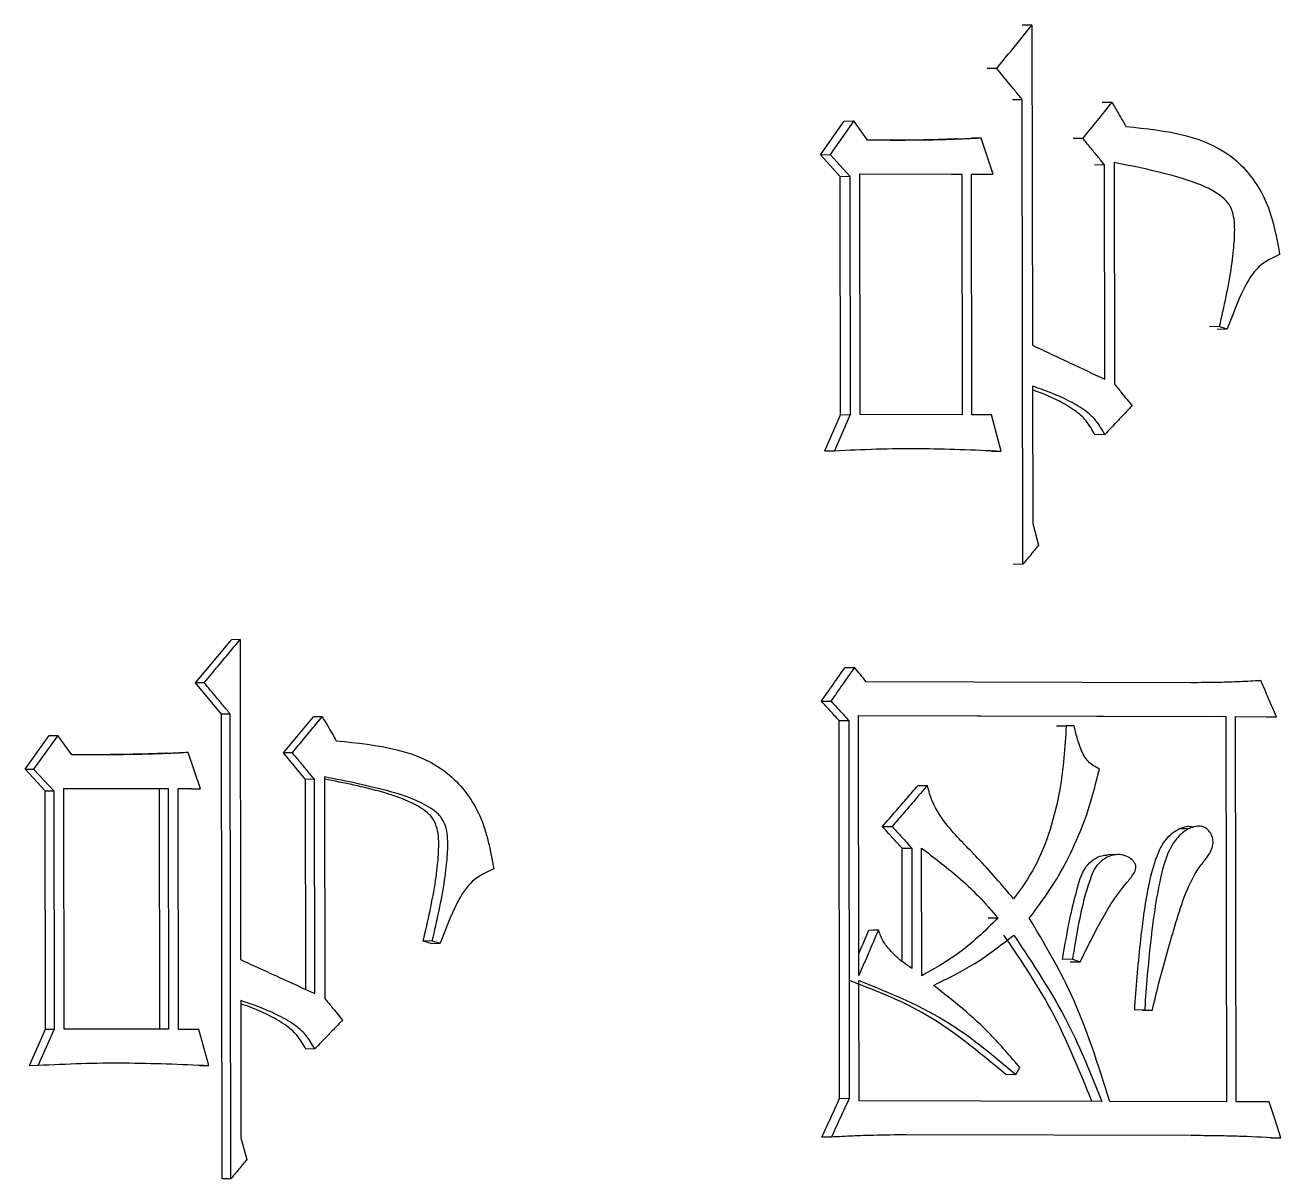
# Model space of a CAD drawing. Header units: millimetres. Extents: x 1726 to 4771, y 590 to 2743.
# Drawn here: x 3144.82 to 3150.46, y 938.64 to 943.82 of the extents above; entities that cross this region are included whole.
import ezdxf

# ---------------------------------------------------------------- set-up
doc = ezdxf.new("R2010")
doc.units = ezdxf.units.MM

msp = doc.modelspace()

# ---------------------------------------------------------------- linework, layer by layer
at = {"color": 7, "linetype": 'Continuous', "lineweight": 25}
for p, q in [((3149.3427, 943.8233), (3149.2986, 943.8225)), ((3149.3427, 943.8233), (3149.3448, 942.3846)), ((3149.1848, 943.629), (3149.1408, 943.6282)), ((3149.2992, 943.4881), (3149.2552, 943.4873)), ((3149.3023, 941.4004), (3149.2992, 943.4881)), ((3149.7029, 943.4762), (3149.6583, 943.4754)), ((3148.3928, 943.2407), (3148.4985, 943.3918)), ((3148.5416, 943.3927), (3148.4358, 943.2415)), ((3148.4985, 943.3918), (3148.5416, 943.3927)), ((3148.6036, 943.306), (3148.5416, 943.3927)), ((3148.9823, 943.3113), (3149.071, 943.3147)), ((3149.1148, 943.3155), (3149.071, 943.3147)), ((3149.1679, 943.1531), (3149.1148, 943.3155)), ((3149.5716, 943.3143), (3149.5272, 943.3135)), ((3148.3928, 943.2407), (3148.4358, 943.2415)), ((3148.4812, 943.1431), (3148.3928, 943.2407)), ((3148.4358, 943.2415), (3148.5243, 943.1439)), ((3149.7121, 943.2057), (3149.7135, 942.2106)), ((3148.4812, 943.1431), (3148.5243, 943.1439)), ((3148.4828, 942.0722), (3148.4812, 943.1431)), ((3148.5243, 943.1439), (3148.5259, 942.073)), ((3148.5701, 942.0729), (3148.5685, 943.1546)), ((3148.5685, 943.1546), (3149.0271, 943.1534)), ((3148.9833, 943.1526), (3149.0271, 943.1534)), ((3149.0271, 943.1534), (3149.0286, 942.0718)), ((3149.0726, 942.0716), (3149.0711, 943.1533)), ((3149.0711, 943.1533), (3149.1679, 943.1531)), ((3149.1239, 943.1523), (3149.1679, 943.1531)), ((3149.6683, 943.195), (3149.6237, 943.1942)), ((3149.6696, 942.2323), (3149.6683, 943.195)), ((3150.1854, 942.4689), (3150.1402, 942.4681)), ((3150.1854, 942.4689), (3150.2204, 942.458)), ((3150.1751, 942.4572), (3150.2204, 942.458)), ((3149.345, 942.2007), (3149.3459, 941.5842)), ((3148.4124, 941.9101), (3148.4828, 942.0722)), ((3148.5259, 942.073), (3148.4554, 941.911)), ((3148.4828, 942.0722), (3148.5259, 942.073)), ((3149.0286, 942.0718), (3148.5701, 942.0729)), ((3149.1606, 942.0714), (3149.0726, 942.0716)), ((3149.2048, 941.909), (3149.1606, 942.0714)), ((3149.67, 941.9835), (3149.6254, 941.9827)), ((3148.4124, 941.9101), (3148.4554, 941.911)), ((3149.1609, 941.9082), (3149.2048, 941.909)), ((3149.3459, 941.5842), (3149.3724, 941.4867)), ((3149.3023, 941.4004), (3149.2582, 941.3996)), ((3145.584, 940.8674), (3145.7455, 941.0618)), ((3145.785, 941.0626), (3145.7455, 941.0618)), ((3145.785, 941.0626), (3145.7871, 939.624)), ((3148.5021, 940.9364), (3148.5452, 940.9372)), ((3145.6233, 940.8682), (3145.584, 940.8674)), ((3145.7011, 940.7266), (3145.584, 940.8674)), ((3150.0567, 940.8683), (3148.5983, 940.8722)), ((3150.2028, 940.8711), (3150.3255, 940.8775)), ((3150.3255, 940.8775), (3150.371, 940.8783)), ((3148.3964, 940.7852), (3148.4394, 940.786)), ((3145.7405, 940.7274), (3145.7011, 940.7266)), ((3145.7041, 938.6389), (3145.7011, 940.7266)), ((3145.7436, 938.6397), (3145.7405, 940.7274)), ((3148.5632, 940.7208), (3150.2142, 940.7165)), ((3148.5649, 939.5526), (3148.5632, 940.7208)), ((3150.1689, 940.7157), (3148.5632, 940.7199)), ((3145.9796, 940.5529), (3146.1138, 940.7149)), ((3146.1538, 940.7157), (3146.1138, 940.7149)), ((3148.476, 940.6985), (3148.5191, 940.6993)), ((3148.4784, 939.0002), (3148.476, 940.6985)), ((3148.5191, 940.6993), (3148.5215, 939.0011)), ((3149.4522, 940.6743), (3149.4965, 940.6752)), ((3149.5316, 940.6751), (3149.4965, 940.6752)), ((3150.2142, 940.7165), (3150.1689, 940.7157)), ((3150.2142, 940.7165), (3150.2167, 938.9858)), ((3150.2578, 940.7164), (3150.4409, 940.7158)), ((3150.2603, 938.9856), (3150.2578, 940.7164)), ((3150.3954, 940.715), (3150.4409, 940.7158)), ((3144.8186, 940.4796), (3144.9267, 940.6308)), ((3144.9652, 940.6316), (3144.8569, 940.4804)), ((3144.9267, 940.6308), (3144.9652, 940.6316)), ((3145.0286, 940.545), (3144.9652, 940.6316)), ((3145.4284, 940.5508), (3145.5125, 940.5539)), ((3145.5517, 940.5547), (3145.5125, 940.5539)), ((3145.606, 940.3923), (3145.5517, 940.5547)), ((3146.0194, 940.5537), (3145.9796, 940.5529)), ((3146.0784, 940.4337), (3145.9796, 940.5529)), ((3144.8186, 940.4796), (3144.8569, 940.4804)), ((3144.909, 940.382), (3144.8186, 940.4796)), ((3144.8569, 940.4804), (3144.9475, 940.3829)), ((3146.1632, 940.4452), (3146.1646, 939.4501)), ((3144.909, 940.382), (3144.9475, 940.3829)), ((3144.9106, 939.3112), (3144.909, 940.382)), ((3144.9475, 940.3829), (3144.949, 939.312)), ((3144.9942, 939.3119), (3144.9927, 940.3936)), ((3144.9927, 940.3936), (3145.4619, 940.3926)), ((3145.4228, 940.3918), (3144.9927, 940.3927)), ((3145.4228, 940.3918), (3145.4619, 940.3926)), ((3145.4244, 939.3101), (3145.4228, 940.3918)), ((3145.4619, 940.3926), (3145.4635, 939.3109)), ((3145.5085, 939.3108), (3145.5069, 940.3925)), ((3145.5069, 940.3925), (3145.606, 940.3923)), ((3145.5667, 940.3915), (3145.5069, 940.3916)), ((3145.5667, 940.3915), (3145.606, 940.3923)), ((3146.1183, 940.4345), (3146.0784, 940.4337)), ((3146.0798, 939.4901), (3146.0784, 940.4337)), ((3146.1197, 939.4718), (3146.1183, 940.4345)), ((3148.8292, 940.4058), (3148.8727, 940.4067)), ((3148.6707, 940.2221), (3148.714, 940.2229)), ((3150.0487, 940.2122), (3150.0033, 940.2113)), ((3148.7589, 940.1245), (3148.8024, 940.1253)), ((3148.7596, 939.6168), (3148.7589, 940.1245)), ((3148.8024, 940.1253), (3148.8031, 939.5845)), ((3148.8473, 939.5519), (3148.8464, 940.1252)), ((3149.7262, 940.096), (3149.6813, 940.0952)), ((3146.6481, 939.7086), (3146.6074, 939.7078)), ((3146.6432, 939.6969), (3146.6074, 939.7078)), ((3146.6481, 939.7086), (3146.6839, 939.6977)), ((3146.6432, 939.6969), (3146.6839, 939.6977)), ((3149.5243, 939.6259), (3149.4799, 939.6251)), ((3149.5243, 939.6259), (3149.5594, 939.6149)), ((3148.5657, 938.9901), (3148.5649, 939.531)), ((3145.7874, 939.4401), (3145.7883, 938.8235)), ((3149.849, 939.3978), (3149.8042, 939.397)), ((3149.8388, 939.3969), (3149.8836, 939.3977)), ((3149.849, 939.3978), (3149.8837, 939.3977)), ((3144.8386, 939.1491), (3144.9106, 939.3112)), ((3144.949, 939.312), (3144.8769, 939.1499)), ((3144.9106, 939.3112), (3144.949, 939.312)), ((3145.4635, 939.3109), (3144.9942, 939.3119)), ((3145.5986, 939.3107), (3145.5085, 939.3108)), ((3145.6438, 939.1483), (3145.5986, 939.3107)), ((3146.1201, 939.223), (3146.0801, 939.2222)), ((3144.8386, 939.1491), (3144.8769, 939.1499)), ((3145.6045, 939.1475), (3145.6438, 939.1483)), ((3149.2704, 939.1073), (3149.288, 939.1397)), ((3149.2704, 939.1073), (3149.2264, 939.1064)), ((3148.4784, 939.0002), (3148.5215, 939.0011)), ((3149.6567, 938.9873), (3148.5657, 938.9901)), ((3150.2167, 938.9858), (3149.6918, 938.9872)), ((3150.4086, 938.9852), (3150.2603, 938.9856)), ((3145.7883, 938.8235), (3145.8154, 938.7261)), ((3148.3992, 938.8274), (3148.4422, 938.8282)), ((3148.7343, 938.8373), (3148.7777, 938.8382)), ((3148.7777, 938.8382), (3150.1034, 938.8346)), ((3150.0583, 938.8338), (3150.1034, 938.8346)), ((3150.4156, 938.822), (3150.4611, 938.8228)), ((3145.7436, 938.6397), (3145.7041, 938.6389))]:
    msp.add_line(p, q, dxfattribs=at)
at = {"color": 7, "linetype": 'Continuous', "lineweight": 25, "flags": 128}
for points in [[(3148.6096, 939.7571), (3148.6313, 939.7575), (3148.6529, 939.7579)], [(3149.1902, 939.8107), (3149.1782, 939.8104), (3149.1661, 939.8102), (3149.1463, 939.8099)], [(3148.5647, 939.6522), (3148.5852, 939.7), (3148.6096, 939.7571)], [(3149.515, 939.6141), (3149.5333, 939.6145), (3149.5464, 939.6147), (3149.5594, 939.6149)], [(3150.4611, 938.8228), (3150.4348, 938.904), (3150.4086, 938.9852)]]:
    msp.add_lwpolyline(points, dxfattribs=at)
at = {"color": 7, "linetype": 'Continuous', "lineweight": 25}
for points, knots in [([(3149.1848, 943.629), (3149.205, 943.6539), (3149.2415, 943.6987), (3149.2941, 943.7635), (3149.3265, 943.8033), (3149.3427, 943.8233)], [0, 0, 0, 0, 0.384573, 0.692287, 1, 1, 1, 1]), ([(3149.2992, 943.4881), (3149.2891, 943.5006), (3149.2688, 943.5256), (3149.2306, 943.5726), (3149.2026, 943.607), (3149.1848, 943.629)], [0, 0, 0, 0, 0.266245, 0.532491, 1, 1, 1, 1]), ([(3149.5716, 943.3143), (3149.5935, 943.3413), (3149.6373, 943.3952), (3149.681, 943.4492), (3149.7029, 943.4762)], [0, 0, 0, 0, 0.499999, 1, 1, 1, 1]), ([(3149.7029, 943.4762), (3149.7109, 943.4621), (3149.7252, 943.437), (3149.7456, 943.4009), (3149.7581, 943.3788), (3149.7644, 943.3678)], [0, 0, 0, 0, 0.39043, 0.695215, 1, 1, 1, 1]), ([(3149.1148, 943.3155), (3149.1106, 943.3153), (3149.1022, 943.3148), (3149.0896, 943.3142), (3149.077, 943.3136), (3149.0644, 943.313), (3149.0517, 943.3124), (3149.0391, 943.3118), (3149.0286, 943.3113), (3149.0181, 943.3108), (3149.0076, 943.3104), (3148.9949, 943.3099), (3148.9781, 943.3092), (3148.9612, 943.3086), (3148.9444, 943.3081), (3148.9317, 943.3078), (3148.9149, 943.3073), (3148.898, 943.3069), (3148.8812, 943.3066), (3148.8685, 943.3064), (3148.8516, 943.3062), (3148.8348, 943.306), (3148.8179, 943.3058), (3148.801, 943.3057), (3148.7841, 943.3056), (3148.7673, 943.3055), (3148.7546, 943.3055), (3148.7419, 943.3055), (3148.7293, 943.3055), (3148.7187, 943.3055), (3148.7103, 943.3055), (3148.7018, 943.3055), (3148.6934, 943.3056), (3148.6849, 943.3056), (3148.6786, 943.3056), (3148.6723, 943.3056), (3148.6638, 943.3057), (3148.6554, 943.3057), (3148.6469, 943.3057), (3148.6385, 943.3058), (3148.63, 943.3058), (3148.6216, 943.3059), (3148.6135, 943.3059), (3148.6075, 943.3059), (3148.6036, 943.306)], [0, 0, 0, 0, 0.024742, 0.049483, 0.074225, 0.098967, 0.123709, 0.14845, 0.173192, 0.185563, 0.210305, 0.235047, 0.259788, 0.309272, 0.334014, 0.358756, 0.383497, 0.432981, 0.457723, 0.482464, 0.507206, 0.55669, 0.581431, 0.606173, 0.655657, 0.680399, 0.70514, 0.729882, 0.754624, 0.779366, 0.791736, 0.804107, 0.828849, 0.84122, 0.853591, 0.865962, 0.878333, 0.903074, 0.915445, 0.927816, 0.952558, 0.964929, 0.9773, 1, 1, 1, 1]), ([(3149.6683, 943.195), (3149.6581, 943.2075), (3149.637, 943.2337), (3149.6048, 943.2734), (3149.5827, 943.3006), (3149.5716, 943.3143)], [0, 0, 0, 0, 0.314653, 0.657326, 1, 1, 1, 1]), ([(3149.7644, 943.3678), (3149.9457, 943.3492), (3150.2012, 943.323), (3150.412, 943.0332), (3150.4407, 942.874), (3150.4554, 942.7926)], [0, 0, 0, 0, 0.544628, 0.767125, 1, 1, 1, 1]), ([(3149.0068, 943.3119), (3149.0068, 943.3119), (3149.0067, 943.3119), (3149.005, 943.3119), (3148.9578, 943.3102), (3148.8122, 943.3056), (3148.7102, 943.3057), (3148.6546, 943.3057)], [0, 0, 0, 0, 0.0047799, 0.0112665, 0.0275552, 0.4693254, 1, 1, 1, 1]), ([(3150.1854, 942.4689), (3150.2059, 942.5592), (3150.2306, 942.6686), (3150.2489, 942.811), (3150.2552, 942.8919), (3150.2519, 942.9719), (3150.2239, 943.0289), (3150.1585, 943.0843), (3149.9865, 943.1508), (3149.8235, 943.1834), (3149.7121, 943.2057)], [0, 0, 0, 0, 0.237785, 0.287938, 0.366632, 0.446055, 0.486951, 0.527634, 0.676721, 1, 1, 1, 1]), ([(3150.4554, 942.7926), (3150.4223, 942.7771), (3150.3546, 942.7453), (3150.2795, 942.618), (3150.2429, 942.519), (3150.2204, 942.458)], [0, 0, 0, 0, 0.2675988, 0.548584, 1, 1, 1, 1]), ([(3149.3448, 942.3846), (3149.3727, 942.3716), (3149.4284, 942.3454), (3149.5367, 942.2947), (3149.6171, 942.257), (3149.6696, 942.2323)], [0, 0, 0, 0, 0.257226, 0.514452, 1, 1, 1, 1]), ([(3149.67, 941.9835), (3149.6577, 942.0052), (3149.6336, 942.0481), (3149.5744, 942.0988), (3149.5041, 942.1382), (3149.4255, 942.173), (3149.3718, 942.1915), (3149.345, 942.2007)], [0, 0, 0, 0, 0.176065, 0.348002, 0.566634, 0.783694, 1, 1, 1, 1]), ([(3149.6254, 941.9827), (3149.6132, 942.0044), (3149.589, 942.0472), (3149.53, 942.098), (3149.4597, 942.1373), (3149.3957, 942.1662), (3149.357, 942.1798), (3149.3451, 942.184)], [0, 0, 0, 0, 0.200081, 0.395405, 0.643716, 0.890216, 1, 1, 1, 1]), ([(3149.7135, 942.2106), (3149.7236, 942.1981), (3149.7418, 942.1755), (3149.7682, 942.143), (3149.7844, 942.123), (3149.7925, 942.113)], [0, 0, 0, 0, 0.384577, 0.692287, 1, 1, 1, 1]), ([(3149.7925, 942.113), (3149.7816, 942.1015), (3149.7597, 942.0784), (3149.7189, 942.0352), (3149.689, 942.0036), (3149.67, 941.9835)], [0, 0, 0, 0, 0.267463, 0.534927, 1, 1, 1, 1]), ([(3148.4554, 941.911), (3148.5185, 941.9138), (3148.6447, 941.9196), (3148.8948, 941.923), (3149.0812, 941.9146), (3149.2048, 941.909)], [0, 0, 0, 0, 0.2520851, 0.5041975, 1, 1, 1, 1]), ([(3149.3724, 941.4867), (3149.3624, 941.4744), (3149.3457, 941.4539), (3149.3223, 941.4251), (3149.309, 941.4086), (3149.3023, 941.4004)], [0, 0, 0, 0, 0.4283604, 0.7141802, 1, 1, 1, 1]), ([(3145.6233, 940.8682), (3145.6441, 940.8932), (3145.6814, 940.938), (3145.7353, 941.0028), (3145.7684, 941.0427), (3145.785, 941.0626)], [0, 0, 0, 0, 0.384573, 0.692287, 1, 1, 1, 1]), ([(3148.3964, 940.7852), (3148.414, 940.8104), (3148.4493, 940.8608), (3148.4845, 940.9112), (3148.5021, 940.9364)], [0, 0, 0, 0, 0.5, 1, 1, 1, 1]), ([(3148.5452, 940.9372), (3148.5276, 940.912), (3148.4923, 940.8616), (3148.457, 940.8112), (3148.4394, 940.786)], [0, 0, 0, 0, 0.499999, 1, 1, 1, 1]), ([(3148.5983, 940.8722), (3148.5895, 940.883), (3148.5718, 940.9047), (3148.5541, 940.9264), (3148.5452, 940.9372)], [0, 0, 0, 0, 0.499999, 1, 1, 1, 1]), ([(3145.7405, 940.7274), (3145.7301, 940.7399), (3145.7093, 940.7649), (3145.6703, 940.8118), (3145.6416, 940.8463), (3145.6233, 940.8682)], [0, 0, 0, 0, 0.266245, 0.532491, 1, 1, 1, 1]), ([(3150.371, 940.8783), (3150.3399, 940.8762), (3150.2778, 940.8721), (3150.173, 940.869), (3150.0993, 940.8686), (3150.0567, 940.8683)], [0, 0, 0, 0, 0.297192, 0.5944073, 1, 1, 1, 1]), ([(3150.4409, 940.7158), (3150.4293, 940.7429), (3150.406, 940.7971), (3150.3826, 940.8512), (3150.371, 940.8783)], [0, 0, 0, 0, 0.499999, 1, 1, 1, 1]), ([(3148.476, 940.6985), (3148.4627, 940.713), (3148.4362, 940.7419), (3148.4097, 940.7708), (3148.3964, 940.7852)], [0, 0, 0, 0, 0.5, 1, 1, 1, 1]), ([(3148.4394, 940.786), (3148.4527, 940.7716), (3148.4792, 940.7427), (3148.5058, 940.7138), (3148.5191, 940.6993)], [0, 0, 0, 0, 0.499996, 1, 1, 1, 1]), ([(3146.0194, 940.5537), (3146.0418, 940.5807), (3146.0866, 940.6347), (3146.1314, 940.6887), (3146.1538, 940.7157)], [0, 0, 0, 0, 0.499999, 1, 1, 1, 1]), ([(3146.1538, 940.7157), (3146.162, 940.7016), (3146.1766, 940.6765), (3146.1976, 940.6404), (3146.2104, 940.6184), (3146.2168, 940.6074)], [0, 0, 0, 0, 0.39043, 0.695215, 1, 1, 1, 1]), ([(3149.4965, 940.6752), (3149.4902, 940.5789), (3149.4798, 940.4207), (3149.4278, 940.2086), (3149.362, 940.0391), (3149.2941, 939.944), (3149.2604, 939.8969)], [0, 0, 0, 0, 0.344394, 0.565966, 0.784996, 1, 1, 1, 1]), ([(3149.6459, 940.4801), (3149.6281, 940.4897), (3149.5915, 940.5096), (3149.5539, 940.5828), (3149.5401, 940.6399), (3149.5316, 940.6751)], [0, 0, 0, 0, 0.267237, 0.548075, 1, 1, 1, 1]), ([(3146.2168, 940.6074), (3146.4026, 940.5888), (3146.6643, 940.5627), (3146.8802, 940.273), (3146.9096, 940.1139), (3146.9247, 940.0325)], [0, 0, 0, 0, 0.544628, 0.767125, 1, 1, 1, 1]), ([(3145.5517, 940.5547), (3145.5474, 940.5545), (3145.5388, 940.5541), (3145.5259, 940.5534), (3145.513, 940.5528), (3145.5001, 940.5522), (3145.4872, 940.5516), (3145.4742, 940.551), (3145.4635, 940.5505), (3145.4527, 940.55), (3145.4419, 940.5496), (3145.429, 940.549), (3145.4118, 940.5484), (3145.3945, 940.5478), (3145.3773, 940.5473), (3145.3643, 940.5469), (3145.3471, 940.5465), (3145.3298, 940.5461), (3145.3126, 940.5457), (3145.2996, 940.5455), (3145.2824, 940.5453), (3145.2651, 940.5451), (3145.2478, 940.5449), (3145.2306, 940.5448), (3145.2133, 940.5447), (3145.196, 940.5446), (3145.1831, 940.5446), (3145.1701, 940.5446), (3145.1572, 940.5446), (3145.1464, 940.5446), (3145.1377, 940.5446), (3145.1291, 940.5446), (3145.1204, 940.5446), (3145.1118, 940.5446), (3145.1053, 940.5446), (3145.0988, 940.5447), (3145.0902, 940.5447), (3145.0815, 940.5447), (3145.0729, 940.5448), (3145.0643, 940.5448), (3145.0556, 940.5448), (3145.047, 940.5449), (3145.0387, 940.5449), (3145.0325, 940.5449), (3145.0286, 940.545)], [0, 0, 0, 0, 0.024742, 0.049483, 0.074225, 0.098967, 0.123709, 0.14845, 0.173192, 0.185563, 0.210305, 0.235047, 0.259788, 0.309272, 0.334014, 0.358756, 0.383497, 0.432981, 0.457723, 0.482464, 0.507206, 0.55669, 0.581431, 0.606173, 0.655657, 0.680399, 0.70514, 0.729882, 0.754624, 0.779366, 0.791736, 0.804107, 0.828849, 0.84122, 0.853591, 0.865962, 0.878333, 0.903074, 0.915445, 0.927816, 0.952558, 0.964929, 0.9773, 1, 1, 1, 1]), ([(3145.4547, 940.5515), (3145.4547, 940.5515), (3145.4545, 940.5515), (3145.4532, 940.5514), (3145.4068, 940.5498), (3145.2548, 940.5447), (3145.143, 940.5447), (3145.0793, 940.5447)], [0, 0, 0, 0, 0.003799, 0.008086, 0.018846, 0.440943, 1, 1, 1, 1]), ([(3146.1183, 940.4345), (3146.108, 940.447), (3146.0863, 940.4731), (3146.0533, 940.5129), (3146.0307, 940.5401), (3146.0194, 940.5537)], [0, 0, 0, 0, 0.3146532, 0.657326, 1, 1, 1, 1]), ([(3146.6481, 939.7086), (3146.669, 939.7991), (3146.6944, 939.9085), (3146.7131, 940.051), (3146.7196, 940.132), (3146.7162, 940.2123), (3146.6854, 940.2723), (3146.6055, 940.3326), (3146.4284, 940.3932), (3146.2649, 940.4253), (3146.1632, 940.4452)], [0, 0, 0, 0, 0.23813, 0.287988, 0.366961, 0.446683, 0.487555, 0.537237, 0.712015, 1, 1, 1, 1]), ([(3146.6074, 939.7078), (3146.6284, 939.7983), (3146.6537, 939.9077), (3146.6724, 940.0502), (3146.6789, 940.1312), (3146.6754, 940.2115), (3146.6447, 940.2715), (3146.5647, 940.3318), (3146.4011, 940.3883), (3146.2513, 940.4179), (3146.1632, 940.4353)], [0, 0, 0, 0, 0.247686, 0.29958, 0.381708, 0.464612, 0.507141, 0.55883, 0.7406, 1, 1, 1, 1]), ([(3149.3308, 939.8102), (3149.3796, 939.8761), (3149.4604, 939.9854), (3149.5451, 940.1598), (3149.605, 940.3157), (3149.6322, 940.4252), (3149.6459, 940.4801)], [0, 0, 0, 0, 0.334937, 0.554746, 0.776585, 1, 1, 1, 1]), ([(3148.6707, 940.2221), (3148.6916, 940.2463), (3148.7285, 940.2891), (3148.7813, 940.3503), (3148.8131, 940.3872), (3148.8291, 940.4057)], [0, 0, 0, 0, 0.396447, 0.698224, 1, 1, 1, 1]), ([(3148.8726, 940.4065), (3148.8517, 940.3823), (3148.8148, 940.3395), (3148.7619, 940.2783), (3148.73, 940.2414), (3148.714, 940.2229)], [0, 0, 0, 0, 0.3962, 0.6981, 1, 1, 1, 1]), ([(3149.2604, 939.8969), (3149.2075, 939.9594), (3149.1126, 940.0714), (3148.9763, 940.2017), (3148.8983, 940.3146), (3148.8793, 940.3829), (3148.8728, 940.4065)], [0, 0, 0, 0, 0.381447, 0.683524, 0.890528, 1, 1, 1, 1]), ([(3148.7589, 940.1245), (3148.7442, 940.1408), (3148.7148, 940.1733), (3148.6854, 940.2058), (3148.6707, 940.2221)], [0, 0, 0, 0, 0.499999, 1, 1, 1, 1]), ([(3148.714, 940.2229), (3148.7287, 940.2066), (3148.7582, 940.1741), (3148.7876, 940.1416), (3148.8024, 940.1253)], [0, 0, 0, 0, 0.499998, 1, 1, 1, 1]), ([(3149.8042, 939.397), (3149.8078, 939.4469), (3149.8186, 939.5967), (3149.8431, 939.8292), (3149.88, 940.0372), (3149.9357, 940.1604), (3149.9832, 940.2033), (3150.0243, 940.2211), (3150.0505, 940.2249), (3150.0631, 940.2204), (3150.0678, 940.2187)], [0, 0, 0, 0, 0.158755, 0.4764, 0.743877, 0.825934, 0.908996, 0.953266, 0.982513, 1, 1, 1, 1]), ([(3149.8837, 939.3978), (3149.8942, 939.4419), (3149.9259, 939.5742), (3149.9883, 939.7892), (3150.0501, 939.9861), (3150.1271, 940.0796), (3150.1502, 940.1159), (3150.1576, 940.148), (3150.1547, 940.1724), (3150.1451, 940.1945), (3150.1295, 940.2124), (3150.1096, 940.223), (3150.0841, 940.2252), (3150.0484, 940.2149), (3150.0058, 940.1865), (3149.951, 940.1138), (3149.9064, 939.9468), (3149.8726, 939.7012), (3149.8559, 939.5016), (3149.8491, 939.3995), (3149.849, 939.3978)], [0, 0, 0, 0, 0.0737603, 0.2212906, 0.3691607, 0.4007609, 0.4272116, 0.4402768, 0.4533914, 0.4660518, 0.4795058, 0.492813, 0.505075, 0.5251023, 0.5585973, 0.5933348, 0.6766115, 0.8345499, 0.9972278, 1, 1, 1, 1]), ([(3148.8464, 940.1252), (3148.901, 940.0839), (3148.9897, 940.0167), (3149.1041, 939.9104), (3149.1615, 939.844), (3149.1902, 939.8107)], [0, 0, 0, 0, 0.443463, 0.720804, 1, 1, 1, 1]), ([(3149.5594, 939.6149), (3149.581, 939.6581), (3149.6385, 939.7734), (3149.7076, 939.899), (3149.7731, 939.975), (3149.7925, 939.9988), (3149.8044, 940.0175), (3149.8095, 940.034), (3149.8096, 940.0456), (3149.8056, 940.0576), (3149.7953, 940.0719), (3149.7747, 940.087), (3149.7448, 940.0973), (3149.7061, 940.0954), (3149.6652, 940.0791), (3149.6258, 940.0424), (3149.5775, 939.9203), (3149.5499, 939.7786), (3149.5294, 939.6563), (3149.5243, 939.6259)], [0, 0, 0, 0, 0.125302, 0.334347, 0.369116, 0.392006, 0.415961, 0.426676, 0.435655, 0.44463, 0.458341, 0.481396, 0.513091, 0.54477, 0.589295, 0.633614, 0.685428, 0.92175, 1, 1, 1, 1]), ([(3149.4799, 939.625), (3149.482, 939.6372), (3149.4924, 939.6981), (3149.5096, 939.8003), (3149.5418, 939.9264), (3149.567, 940.0261), (3149.6171, 940.0751), (3149.651, 940.0921), (3149.6733, 940.0931), (3149.6814, 940.0935)], [0, 0, 0, 0, 0.066758, 0.333832, 0.557463, 0.782073, 0.866812, 0.951155, 1, 1, 1, 1]), ([(3146.9247, 940.0325), (3146.8908, 940.0169), (3146.8214, 939.9851), (3146.7445, 939.8578), (3146.707, 939.7588), (3146.6839, 939.6977)], [0, 0, 0, 0, 0.267599, 0.548584, 1, 1, 1, 1]), ([(3148.6529, 939.7579), (3148.6399, 939.7276), (3148.6187, 939.6782), (3148.5894, 939.6097), (3148.573, 939.5716), (3148.5649, 939.5526)], [0, 0, 0, 0, 0.443636, 0.721817, 1, 1, 1, 1]), ([(3148.8031, 939.5845), (3148.7821, 939.5988), (3148.7473, 939.6227), (3148.7051, 939.6655), (3148.6712, 939.7061), (3148.659, 939.7405), (3148.6529, 939.7579)], [0, 0, 0, 0, 0.333513, 0.552424, 0.773916, 1, 1, 1, 1]), ([(3149.1902, 939.8107), (3149.1312, 939.7532), (3149.0265, 939.6512), (3148.9018, 939.5821), (3148.8473, 939.5519)], [0, 0, 0, 0, 0.563044, 1, 1, 1, 1]), ([(3149.6918, 938.9872), (3149.6406, 939.1509), (3149.5496, 939.4416), (3149.3973, 939.6981), (3149.3308, 939.8102)], [0, 0, 0, 0, 0.563329, 1, 1, 1, 1]), ([(3148.9002, 939.5085), (3148.9587, 939.5368), (3149.0515, 939.5817), (3149.1693, 939.6627), (3149.2302, 939.7107), (3149.2607, 939.7347)], [0, 0, 0, 0, 0.4599633, 0.7294866, 1, 1, 1, 1]), ([(3149.6122, 938.9865), (3149.5516, 939.1361), (3149.4442, 939.4015), (3149.2858, 939.6329), (3149.2167, 939.7339)], [0, 0, 0, 0, 0.5636354, 1, 1, 1, 1]), ([(3149.2607, 939.7347), (3149.3473, 939.6045), (3149.503, 939.3706), (3149.6095, 939.1051), (3149.6567, 938.9873)], [0, 0, 0, 0, 0.5563759, 1, 1, 1, 1]), ([(3145.7871, 939.624), (3145.8156, 939.6109), (3145.8727, 939.5848), (3145.9836, 939.5341), (3146.0659, 939.4964), (3146.1197, 939.4718)], [0, 0, 0, 0, 0.257226, 0.514452, 1, 1, 1, 1]), ([(3149.2264, 939.1064), (3149.1045, 939.2087), (3148.8887, 939.3898), (3148.6331, 939.4876), (3148.5218, 939.5302)], [0, 0, 0, 0, 0.564694, 1, 1, 1, 1]), ([(3148.5649, 939.531), (3148.7061, 939.4736), (3148.9605, 939.3702), (3149.175, 939.1882), (3149.2704, 939.1073)], [0, 0, 0, 0, 0.5551284, 1, 1, 1, 1]), ([(3149.288, 939.1397), (3149.2449, 939.1899), (3149.1646, 939.2836), (3149.033, 939.4047), (3148.9446, 939.4738), (3148.9002, 939.5085)], [0, 0, 0, 0, 0.366086, 0.682145, 1, 1, 1, 1]), ([(3146.1201, 939.223), (3146.1075, 939.2447), (3146.0828, 939.2875), (3146.0222, 939.3382), (3145.9502, 939.3776), (3145.8697, 939.4124), (3145.8148, 939.4308), (3145.7874, 939.4401)], [0, 0, 0, 0, 0.176065, 0.348002, 0.566634, 0.783694, 1, 1, 1, 1]), ([(3146.0801, 939.2222), (3146.0676, 939.2439), (3146.0429, 939.2867), (3145.9824, 939.3374), (3145.9104, 939.3767), (3145.8431, 939.4063), (3145.8015, 939.4205), (3145.7874, 939.4253)], [0, 0, 0, 0, 0.196724, 0.388769, 0.632913, 0.875276, 1, 1, 1, 1]), ([(3146.1646, 939.4501), (3146.175, 939.4376), (3146.1937, 939.4151), (3146.2206, 939.3826), (3146.2372, 939.3625), (3146.2455, 939.3525)], [0, 0, 0, 0, 0.384577, 0.692287, 1, 1, 1, 1]), ([(3146.2455, 939.3525), (3146.2343, 939.341), (3146.212, 939.3179), (3146.1702, 939.2747), (3146.1395, 939.2431), (3146.1201, 939.223)], [0, 0, 0, 0, 0.267463, 0.534927, 1, 1, 1, 1]), ([(3144.8769, 939.1499), (3144.9415, 939.1528), (3145.0705, 939.1586), (3145.3264, 939.1621), (3145.5173, 939.1538), (3145.6438, 939.1483)], [0, 0, 0, 0, 0.252085, 0.504197, 1, 1, 1, 1]), ([(3148.3992, 938.8274), (3148.4124, 938.8562), (3148.4388, 938.9138), (3148.4652, 938.9714), (3148.4784, 939.0002)], [0, 0, 0, 0, 0.499998, 1, 1, 1, 1]), ([(3148.5215, 939.0011), (3148.5083, 938.9722), (3148.4819, 938.9146), (3148.4554, 938.857), (3148.4422, 938.8282)], [0, 0, 0, 0, 0.499999, 1, 1, 1, 1]), ([(3148.4422, 938.8282), (3148.4737, 938.8299), (3148.5367, 938.8332), (3148.6485, 938.8369), (3148.7289, 938.8377), (3148.7777, 938.8382)], [0, 0, 0, 0, 0.281466, 0.562942, 1, 1, 1, 1]), ([(3150.1034, 938.8346), (3150.134, 938.8343), (3150.1953, 938.8337), (3150.3146, 938.8309), (3150.4031, 938.826), (3150.4611, 938.8228)], [0, 0, 0, 0, 0.256617, 0.51324, 1, 1, 1, 1]), ([(3145.8154, 938.7261), (3145.8051, 938.7138), (3145.788, 938.6932), (3145.7641, 938.6644), (3145.7504, 938.6479), (3145.7436, 938.6397)], [0, 0, 0, 0, 0.4283604, 0.7141802, 1, 1, 1, 1])]:
    msp.add_open_spline(points, degree=3, knots=knots, dxfattribs=at)

doc.saveas('drawing.dxf')
